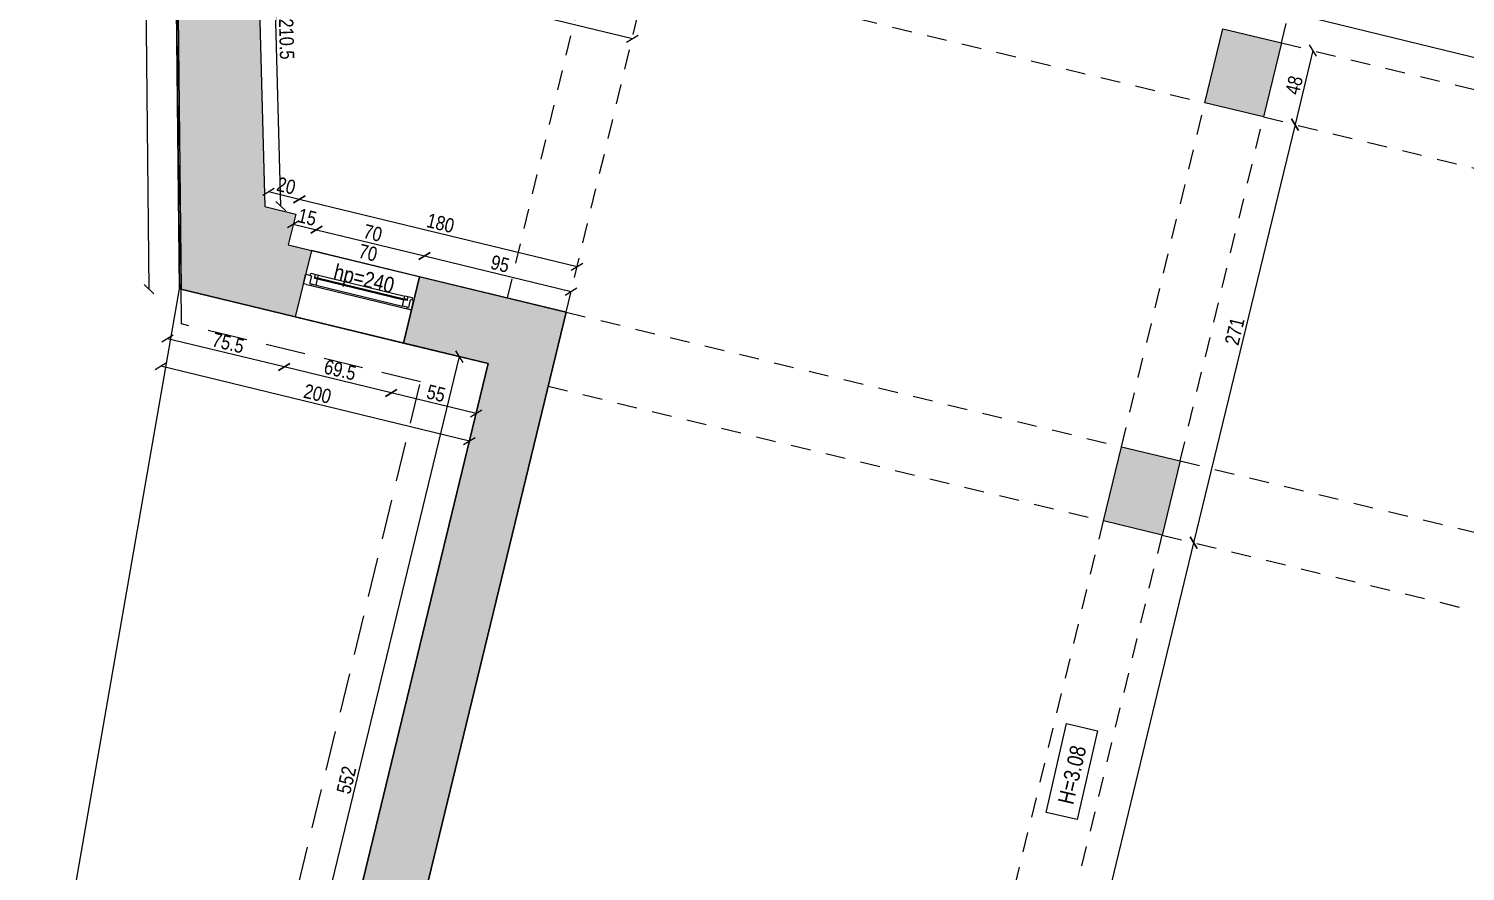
# Model space of a CAD drawing. Header units: metres. Extents: x 493 to 630, y -132 to -15.
# Drawn here: x 535.29 to 544.34, y -33.96 to -28.65 of the extents above; entities that cross this region are included whole.
import ezdxf

# ---------------------------------------------------------------- set-up
doc = ezdxf.new("R2010")
doc.units = ezdxf.units.M
doc.header["$MEASUREMENT"] = 0
doc.header["$PDMODE"] = 3
doc.linetypes.add('HIDDEN', pattern=[0.375, 0.25, -0.125])
doc.linetypes.add('HIDDEN2', pattern=[0.1875, 0.125, -0.0625])
for name, color, linetype in [('a_caramida', 2, 'Continuous'), ('a_cote_50', 9, 'Continuous'), ('a_grinzi', 253, 'HIDDEN'), ('a_pereti_hasuri', 253, 'Continuous'), ('a_scari_punctat', 40, 'HIDDEN2'), ('a_tamplarie_ferestre', 6, 'Continuous'), ('a_tamplarie_usi', 6, 'Continuous'), ('a_text', 7, 'Continuous'), ('a_vederi', 74, 'Continuous'), ('sticla', 140, 'Continuous')]:
    doc.layers.add(name, color=color, linetype=linetype)
doc.layers.add('a_suprafete', color=7, linetype='Continuous', plot=False)
doc.styles.get("Standard").update_dxf_attribs({"font": 'ARIALN.TTF'})
doc.dimstyles.new('50 cote', dxfattribs={"dimtxt": 0.09, "dimasz": 0.06, "dimexe": 0, "dimexo": 0, "dimgap": 0.018, "dimtad": 1, "dimdec": 1, "dimlfac": 100, "dimrnd": 0.5, "dimdsep": 46, "dimtxsty": 'Standard', "dimblk": 'OBLIQUE', "dimcen": 0.00045, "dimclrd": 256, "dimclrt": 4, "dimadec": 1, "dimazin": 0, "dimtfac": 1, "dimtdec": 1, "dimtix": 1, "dimtofl": 0, "dimtmove": 0, "dimatfit": 3, "dimldrblk": 'OBLIQUE', "dimfxl": 0, "dimtolj": 1, "dimtzin": 0, "dimarcsym": 0})

# ---------------------------------------------------------------- blocks, each defined once
blk = doc.blocks.new('_Oblique')
at = {"color": 0, "linetype": 'ByBlock', "lineweight": -2}
blk.add_line((-0.5, -0.5), (0.5, 0.5), dxfattribs=at)
blk = doc.blocks.new('*D649')
at = {"layer": 'a_cote_50', "lineweight": -2, "ltscale": 0.3}
blk.add_line((543.2242, -28.5474), (546.7424, -29.4), dxfattribs=at)
at = {"layer": 'Defpoints', "color": 0, "ltscale": 0.3}
for p in [(543.2178, -28.5741), (546.7424, -29.4), (546.6794, -29.6599)]:
    blk.add_point(p, dxfattribs=at)
at = {"layer": 'a_cote_50', "lineweight": -2, "ltscale": 0.3, "xscale": 0.06, "yscale": 0.06, "zscale": 0.06}
for p, rotation in [((543.2242, -28.5474), 166.3770699062306), ((546.7424, -29.4), 346.3770699062306)]:
    blk.add_blockref('_Oblique', p, dxfattribs=dict(at, rotation=rotation))
at = {"layer": 'a_cote_50', "color": 4, "ltscale": 0.3, "insert": (544.9984, -28.9115), "char_height": 0.09, "attachment_point": 5, "rotation": 346.37707}
blk.add_mtext('\\A1;362', dxfattribs=at)
blk = doc.blocks.new('*D652')
at = {"layer": 'a_cote_50', "lineweight": -2, "ltscale": 0.3}
blk.add_line((543.3759, -28.7883), (543.2628, -29.2548), dxfattribs=at)
at = {"layer": 'Defpoints', "color": 0, "ltscale": 0.3}
for p in [(543.1775, -28.7402), (543.0644, -29.2067), (543.2628, -29.2548)]:
    blk.add_point(p, dxfattribs=at)
at = {"layer": 'a_cote_50', "lineweight": -2, "ltscale": 0.3, "xscale": 0.06, "yscale": 0.06, "zscale": 0.06}
for p, rotation in [((543.3759, -28.7883), 76.37706990623069), ((543.2628, -29.2548), 256.3770699062307)]:
    blk.add_blockref('_Oblique', p, dxfattribs=dict(at, rotation=rotation))
at = {"layer": 'a_cote_50', "color": 4, "ltscale": 0.3, "insert": (543.2572, -29.0065), "char_height": 0.09, "attachment_point": 5, "rotation": 76.37707}
blk.add_mtext('\\A1;48', dxfattribs=at)
blk = doc.blocks.new('*D653')
at = {"layer": 'a_cote_50', "lineweight": -2, "ltscale": 0.3}
blk.add_line((543.2628, -29.2548), (542.6245, -31.8886), dxfattribs=at)
at = {"layer": 'Defpoints', "color": 0, "ltscale": 0.3}
for p in [(543.0644, -29.2067), (542.4261, -31.8405), (542.6245, -31.8886)]:
    blk.add_point(p, dxfattribs=at)
at = {"layer": 'a_cote_50', "lineweight": -2, "ltscale": 0.3, "xscale": 0.06, "yscale": 0.06, "zscale": 0.06}
for p, rotation in [((543.2628, -29.2548), 76.37706990623069), ((542.6245, -31.8886), 256.3770699062307)]:
    blk.add_blockref('_Oblique', p, dxfattribs=dict(at, rotation=rotation))
at = {"layer": 'a_cote_50', "color": 4, "ltscale": 0.3, "insert": (542.8823, -30.5568), "char_height": 0.09, "attachment_point": 5, "rotation": 76.37707}
blk.add_mtext('\\A1;271', dxfattribs=at)
blk = doc.blocks.new('*D661')
at = {"layer": 'a_cote_50', "lineweight": -2, "ltscale": 0.3}
blk.add_line((542.6245, -31.8886), (541.4304, -36.8159), dxfattribs=at)
at = {"layer": 'Defpoints', "color": 0, "ltscale": 0.3}
for p in [(542.6245, -31.8886), (541.4304, -36.8159), (541.4304, -36.8159)]:
    blk.add_point(p, dxfattribs=at)
at = {"layer": 'a_cote_50', "lineweight": -2, "ltscale": 0.3, "xscale": 0.06, "yscale": 0.06, "zscale": 0.06}
for p, rotation in [((542.6245, -31.8886), 76.37706990623053), ((541.4304, -36.8159), 256.3770699062305)]:
    blk.add_blockref('_Oblique', p, dxfattribs=dict(at, rotation=rotation))
at = {"layer": 'a_cote_50', "color": 4, "ltscale": 0.3, "insert": (541.9653, -34.3372), "char_height": 0.09, "attachment_point": 5, "rotation": 76.37707}
blk.add_mtext('\\A1;507', dxfattribs=at)
blk = doc.blocks.new('*D704')
at = {"layer": 'a_cote_50', "lineweight": -2, "ltscale": 0.3}
blk.add_line((538.7406, -30.15), (536.9913, -29.726), dxfattribs=at)
at = {"layer": 'Defpoints', "color": 0, "ltscale": 0.3}
for p in [(536.9913, -29.726), (536.9218, -30.0126), (538.6712, -30.4366)]:
    blk.add_point(p, dxfattribs=at)
at = {"layer": 'a_cote_50', "lineweight": -2, "ltscale": 0.3, "xscale": 0.06, "yscale": 0.06, "zscale": 0.06}
for p, rotation in [((536.9913, -29.726), 166.3770699062295), ((538.7406, -30.15), 346.3770699062295)]:
    blk.add_blockref('_Oblique', p, dxfattribs=dict(at, rotation=rotation))
at = {"layer": 'a_cote_50', "color": 4, "ltscale": 0.3, "insert": (537.881, -29.8758), "char_height": 0.09, "attachment_point": 5, "rotation": 346.37707}
blk.add_mtext('\\A1;180', dxfattribs=at)
blk = doc.blocks.new('*D705')
at = {"layer": 'a_cote_50', "lineweight": -2, "ltscale": 0.3}
blk.add_line((536.9913, -29.726), (536.7969, -29.6789), dxfattribs=at)
at = {"layer": 'Defpoints', "color": 0, "ltscale": 0.3}
for p in [(536.7969, -29.6789), (536.7745, -29.7711), (536.9218, -30.0126)]:
    blk.add_point(p, dxfattribs=at)
at = {"layer": 'a_cote_50', "lineweight": -2, "ltscale": 0.3, "xscale": 0.06, "yscale": 0.06, "zscale": 0.06}
for p, rotation in [((536.7969, -29.6789), 166.3770699062295), ((536.9913, -29.726), 346.3770699062295)]:
    blk.add_blockref('_Oblique', p, dxfattribs=dict(at, rotation=rotation))
at = {"layer": 'a_cote_50', "color": 4, "ltscale": 0.3, "insert": (536.9091, -29.6403), "char_height": 0.09, "attachment_point": 5, "rotation": 346.37707}
blk.add_mtext('\\A1;20', dxfattribs=at)
blk = doc.blocks.new('*D706')
at = {"layer": 'a_cote_50', "lineweight": -2, "ltscale": 0.3}
blk.add_line((536.9534, -29.8822), (537.0992, -29.9176), dxfattribs=at)
at = {"layer": 'Defpoints', "color": 0, "ltscale": 0.3}
for p in [(537.0992, -29.9176), (536.9218, -30.0126), (537.0676, -30.0479)]:
    blk.add_point(p, dxfattribs=at)
at = {"layer": 'a_cote_50', "lineweight": -2, "ltscale": 0.3, "xscale": 0.06, "yscale": 0.06, "zscale": 0.06}
for p, rotation in [((536.9534, -29.8822), 166.3770699062325), ((537.0992, -29.9176), 346.3770699062325)]:
    blk.add_blockref('_Oblique', p, dxfattribs=dict(at, rotation=rotation))
at = {"layer": 'a_cote_50', "color": 4, "ltscale": 0.3, "insert": (537.0414, -29.8377), "char_height": 0.09, "attachment_point": 5, "rotation": 346.37707}
blk.add_mtext('\\A1;15', dxfattribs=at)
blk = doc.blocks.new('*D707')
at = {"layer": 'a_cote_50', "lineweight": -2, "ltscale": 0.3}
blk.add_line((537.0992, -29.9176), (537.7795, -30.0824), dxfattribs=at)
at = {"layer": 'Defpoints', "color": 0, "ltscale": 0.3}
for p in [(537.0676, -30.0479), (537.7795, -30.0824), (537.7479, -30.2128)]:
    blk.add_point(p, dxfattribs=at)
at = {"layer": 'a_cote_50', "lineweight": -2, "ltscale": 0.3, "xscale": 0.06, "yscale": 0.06, "zscale": 0.06}
for p, rotation in [((537.0992, -29.9176), 166.3770699062325), ((537.7795, -30.0824), 346.3770699062325)]:
    blk.add_blockref('_Oblique', p, dxfattribs=dict(at, rotation=rotation))
at = {"layer": 'a_cote_50', "color": 4, "ltscale": 0.3, "char_height": 0.09, "attachment_point": 5, "rotation": 346.37707}
for insert in [(537.4544, -29.9378), (537.4243, -30.0621)]:
    blk.add_mtext('\\A1;70', dxfattribs=dict(at, insert=insert))
blk = doc.blocks.new('*D708')
at = {"layer": 'a_cote_50', "lineweight": -2, "ltscale": 0.3}
blk.add_line((537.7795, -30.0824), (538.7028, -30.3062), dxfattribs=at)
at = {"layer": 'Defpoints', "color": 0, "ltscale": 0.3}
for p in [(537.7479, -30.2128), (538.7028, -30.3062), (538.6712, -30.4366)]:
    blk.add_point(p, dxfattribs=at)
at = {"layer": 'a_cote_50', "lineweight": -2, "ltscale": 0.3, "xscale": 0.06, "yscale": 0.06, "zscale": 0.06}
for p, rotation in [((537.7795, -30.0824), 166.3770699062325), ((538.7028, -30.3062), 346.3770699062325)]:
    blk.add_blockref('_Oblique', p, dxfattribs=dict(at, rotation=rotation))
at = {"layer": 'a_cote_50', "color": 4, "ltscale": 0.3, "insert": (538.2562, -30.1322), "char_height": 0.09, "attachment_point": 5, "rotation": 346.37707}
blk.add_mtext('\\A1;95', dxfattribs=at)
blk = doc.blocks.new('*D709')
at = {"layer": 'a_cote_50', "lineweight": -2, "ltscale": 0.3}
blk.add_line((536.8752, -29.7684), (536.8188, -27.666), dxfattribs=at)
at = {"layer": 'Defpoints', "color": 0, "ltscale": 0.3}
for p in [(536.7181, -27.6687), (536.8188, -27.666), (536.7745, -29.7711)]:
    blk.add_point(p, dxfattribs=at)
at = {"layer": 'a_cote_50', "lineweight": -2, "ltscale": 0.3, "xscale": 0.06, "yscale": 0.06, "zscale": 0.06}
for p, rotation in [((536.8188, -27.666), 91.53661608823516), ((536.8752, -29.7684), 271.5366160882351)]:
    blk.add_blockref('_Oblique', p, dxfattribs=dict(at, rotation=rotation))
at = {"layer": 'a_cote_50', "color": 4, "ltscale": 0.3, "insert": (536.9109, -28.7155), "char_height": 0.09, "attachment_point": 5, "rotation": 271.53662}
blk.add_mtext('\\A1;210.5', dxfattribs=at)
blk = doc.blocks.new('*D713')
at = {"layer": 'a_cote_50', "lineweight": -2, "ltscale": 0.3}
blk.add_line((536.6108, -28.1118), (539.089, -28.7124), dxfattribs=at)
at = {"layer": 'Defpoints', "color": 0, "ltscale": 0.3}
for p in [(536.7181, -27.6687), (539.1964, -28.2693), (539.089, -28.7124)]:
    blk.add_point(p, dxfattribs=at)
at = {"layer": 'a_cote_50', "lineweight": -2, "ltscale": 0.3, "xscale": 0.06, "yscale": 0.06, "zscale": 0.06}
for p, rotation in [((536.6108, -28.1118), 166.3770699062292), ((539.089, -28.7124), 346.3770699062292)]:
    blk.add_blockref('_Oblique', p, dxfattribs=dict(at, rotation=rotation))
at = {"layer": 'a_cote_50', "color": 4, "ltscale": 0.3, "insert": (537.865, -28.3499), "char_height": 0.09, "attachment_point": 5, "rotation": 346.37707}
blk.add_mtext('\\A1;255', dxfattribs=at)
blk = doc.blocks.new('tampalrie subsol')
at = {"layer": 'a_tamplarie_usi', "ltscale": 0.3}
for p, q in [((537.0169, -30.2569), (537.0311, -30.1986)), ((537.0505, -30.2033), (537.0311, -30.1986)), ((537.0505, -30.2033), (537.07, -30.208)), ((537.0582, -30.2566), (537.07, -30.208)), ((537.0602, -30.2056), (537.0638, -30.1911)), ((537.0638, -30.1911), (537.1124, -30.2028)), ((537.087, -30.2224), (537.0929, -30.1981)), ((537.0887, -30.2156), (537.1081, -30.2203)), ((537.1081, -30.2203), (537.1124, -30.2028)), ((537.0364, -30.2616), (537.0169, -30.2569)), ((537.0364, -30.2616), (537.0655, -30.2687)), ((537.0582, -30.2566), (537.0971, -30.266)), ((537.0655, -30.2687), (537.0679, -30.259)), ((537.087, -30.2224), (537.1065, -30.2271)), ((537.0971, -30.266), (537.1065, -30.2271)), ((537.6413, -30.3979), (537.6507, -30.359)), ((537.6802, -30.4073), (537.6413, -30.3979)), ((537.6802, -30.4073), (537.6413, -30.3979)), ((537.6702, -30.3637), (537.6507, -30.359)), ((537.6524, -30.3522), (537.6566, -30.3347)), ((537.6718, -30.3569), (537.6524, -30.3522)), ((537.7052, -30.3465), (537.6566, -30.3347)), ((537.6702, -30.3637), (537.676, -30.3395)), ((537.6802, -30.4073), (537.692, -30.3587)), ((537.6802, -30.4073), (537.692, -30.3587)), ((537.7114, -30.3635), (537.692, -30.3587)), ((537.6973, -30.4218), (537.7114, -30.3635)), ((537.7017, -30.3611), (537.7052, -30.3465)), ((537.6681, -30.4147), (537.6705, -30.405)), ((537.6973, -30.4218), (537.6681, -30.4147))]:
    blk.add_line(p, q, dxfattribs=at)
at = {"layer": 'a_vederi', "ltscale": 0.3}
for p, q in [((537.1124, -30.2028), (537.6566, -30.3347)), ((537.0655, -30.2687), (537.6973, -30.4218)), ((537.0971, -30.266), (537.6413, -30.3979))]:
    blk.add_line(p, q, dxfattribs=at)
at = {"layer": 'sticla'}
for p, q in [((537.1081, -30.2203), (537.6524, -30.3522)), ((537.1065, -30.2271), (537.6507, -30.359))]:
    blk.add_line(p, q, dxfattribs=at)
blk = doc.blocks.new('*D1187')
at = {"layer": 'a_cote_50', "lineweight": -2, "ltscale": 0.3}
blk.add_line((-20.3668, -10.3609), (-19.0667, -4.9962), dxfattribs=at)
at = {"layer": 'Defpoints', "color": 0, "ltscale": 0.3}
for p in [(-19.0667, -4.9962), (-18.8859, -5.04), (-20.1861, -10.4047)]:
    blk.add_point(p, dxfattribs=at)
at = {"layer": 'a_cote_50', "lineweight": -2, "ltscale": 0.3, "xscale": 0.06, "yscale": 0.06, "zscale": 0.06}
for p, rotation in [((-19.0667, -4.9962), 76.37706990623288), ((-20.3668, -10.3609), 256.3770699062329)]:
    blk.add_blockref('_Oblique', p, dxfattribs=dict(at, rotation=rotation))
at = {"layer": 'a_cote_50', "color": 4, "ltscale": 0.3, "insert": (-19.7789, -7.6635), "char_height": 0.09, "attachment_point": 5, "rotation": 76.37707}
blk.add_mtext('\\A1;552', dxfattribs=at)
blk = doc.blocks.new('*D1188')
at = {"layer": 'a_cote_50', "lineweight": -2, "ltscale": 0.3}
blk.add_line((-18.9621, -5.3544), (-19.4967, -5.2249), dxfattribs=at)
at = {"layer": 'Defpoints', "color": 0, "ltscale": 0.3}
for p in [(-19.4205, -4.9105), (-18.8859, -5.04), (-19.4967, -5.2249)]:
    blk.add_point(p, dxfattribs=at)
at = {"layer": 'a_cote_50', "lineweight": -2, "ltscale": 0.3, "xscale": 0.06, "yscale": 0.06, "zscale": 0.06}
for p, rotation in [((-19.4967, -5.2249), 166.3770699062245), ((-18.9621, -5.3544), 346.3770699062245)]:
    blk.add_blockref('_Oblique', p, dxfattribs=dict(at, rotation=rotation))
at = {"layer": 'a_cote_50', "color": 4, "ltscale": 0.3, "insert": (-19.2144, -5.2277), "char_height": 0.09, "attachment_point": 5, "rotation": 346.37707}
blk.add_mtext('\\A1;55', dxfattribs=at)
blk = doc.blocks.new('*D1189')
at = {"layer": 'a_cote_50', "lineweight": -2, "ltscale": 0.3}
blk.add_line((-19.4967, -5.2249), (-20.1711, -5.0615), dxfattribs=at)
at = {"layer": 'Defpoints', "color": 0, "ltscale": 0.3}
for p in [(-20.0949, -4.747), (-19.4205, -4.9105), (-20.1711, -5.0615)]:
    blk.add_point(p, dxfattribs=at)
at = {"layer": 'a_cote_50', "lineweight": -2, "ltscale": 0.3, "xscale": 0.06, "yscale": 0.06, "zscale": 0.06}
for p, rotation in [((-20.1711, -5.0615), 166.3770699062228), ((-19.4967, -5.2249), 346.3770699062228)]:
    blk.add_blockref('_Oblique', p, dxfattribs=dict(at, rotation=rotation))
at = {"layer": 'a_cote_50', "color": 4, "ltscale": 0.3, "insert": (-19.8188, -5.081), "char_height": 0.09, "attachment_point": 5, "rotation": 346.37707}
blk.add_mtext('\\A1;69.5', dxfattribs=at)
blk = doc.blocks.new('*D1190')
at = {"layer": 'a_cote_50', "lineweight": -2, "ltscale": 0.3}
blk.add_line((-20.1711, -5.0615), (-20.9059, -4.8834), dxfattribs=at)
at = {"layer": 'Defpoints', "color": 0, "ltscale": 0.3}
for p in [(-20.8297, -4.569), (-20.0949, -4.747), (-20.9059, -4.8834)]:
    blk.add_point(p, dxfattribs=at)
at = {"layer": 'a_cote_50', "lineweight": -2, "ltscale": 0.3, "xscale": 0.06, "yscale": 0.06, "zscale": 0.06}
for p, rotation in [((-20.9059, -4.8834), 166.3770699062228), ((-20.1711, -5.0615), 346.3770699062228)]:
    blk.add_blockref('_Oblique', p, dxfattribs=dict(at, rotation=rotation))
at = {"layer": 'a_cote_50', "color": 4, "ltscale": 0.3, "insert": (-20.5235, -4.9104), "char_height": 0.09, "attachment_point": 5, "rotation": 346.37707}
blk.add_mtext('\\A1;75.5', dxfattribs=at)
blk = doc.blocks.new('*D1191')
at = {"layer": 'a_cote_50', "lineweight": -2, "ltscale": 0.3}
blk.add_line((-19.0043, -5.5283), (-20.948, -5.0573), dxfattribs=at)
at = {"layer": 'Defpoints', "color": 0, "ltscale": 0.3}
for p in [(-20.8297, -4.569), (-20.948, -5.0573), (-18.8859, -5.04)]:
    blk.add_point(p, dxfattribs=at)
at = {"layer": 'a_cote_50', "lineweight": -2, "ltscale": 0.3, "xscale": 0.06, "yscale": 0.06, "zscale": 0.06}
for p, rotation in [((-20.948, -5.0573), 166.3770699062305), ((-19.0043, -5.5283), 346.3770699062305)]:
    blk.add_blockref('_Oblique', p, dxfattribs=dict(at, rotation=rotation))
at = {"layer": 'a_cote_50', "color": 4, "ltscale": 0.3, "insert": (-19.9611, -5.2307), "char_height": 0.09, "attachment_point": 5, "rotation": 346.37707}
blk.add_mtext('\\A1;200', dxfattribs=at)
blk = doc.blocks.new('*D703')
at = {"layer": 'a_cote_50', "lineweight": -2, "ltscale": 0.3}
blk.add_line((-21.1182, 4.2584), (-21.0227, -4.5711), dxfattribs=at)
at = {"layer": 'Defpoints', "color": 0, "ltscale": 0.3}
for p in [(-20.9252, 4.2605), (-21.0227, -4.5711), (-20.8297, -4.569)]:
    blk.add_point(p, dxfattribs=at)
at = {"layer": 'a_cote_50', "lineweight": -2, "ltscale": 0.3, "xscale": 0.06, "yscale": 0.06, "zscale": 0.06}
for p, rotation in [((-21.1182, 4.2584), 90.61989659895183), ((-21.0227, -4.5711), 270.6198965989518)]:
    blk.add_blockref('_Oblique', p, dxfattribs=dict(at, rotation=rotation))
at = {"layer": 'a_cote_50', "color": 4, "ltscale": 0.3, "insert": (-21.0065, -0.1556), "char_height": 0.09, "attachment_point": 5, "rotation": 270.6199}
blk.add_mtext('\\A1;883', dxfattribs=at)
blk = doc.blocks.new('COTE EXY')
at = {"layer": 'a_cote_50', "ltscale": 0.3}
for p1, p2, distance, picture, middle in [((-20.9252, 4.2605), (-20.8297, -4.569), -0.193, '*D703', (-21.0065, -0.1556)), ((-18.8859, -5.04), (-20.8297, -4.569), 0.5024, '*D1191', (-19.9611, -5.2307)), ((-20.1861, -10.4047), (-18.8859, -5.04), 0.186, '*D1187', (-19.7789, -7.6635)), ((-18.8859, -5.04), (-19.4205, -4.9105), 0.3235, '*D1188', (-19.2144, -5.2277))]:
    dim = blk.add_aligned_dim(p1=p1, p2=p2, distance=distance, dimstyle='50 cote', dxfattribs=at)
    dim.commit()
    dim.dimension.update_dxf_attribs({"geometry": picture, "text_midpoint": middle})
for base, p1, p2, picture, middle in [((-20.9059, -4.8834), (-20.0949, -4.747), (-20.8297, -4.569), '*D1190', (-20.5235, -4.9104)), ((-20.1711, -5.0615), (-19.4205, -4.9105), (-20.0949, -4.747), '*D1189', (-19.8188, -5.081))]:
    dim = blk.add_linear_dim(base=base, p1=p1, p2=p2, angle=346.37707, dimstyle='50 cote', override={"dimtmove": 1}, dxfattribs=at)
    dim.commit()
    dim.dimension.update_dxf_attribs({"geometry": picture, "text_midpoint": middle})

msp = doc.modelspace()

# ---------------------------------------------------------------- hatches: boundary and pattern name
at = {"layer": 'a_pereti_hasuri', "ltscale": 0.3}
h = msp.add_hatch(dxfattribs=at)
h.set_pattern_fill('ANSI33', color=256, scale=0.25, style=0)
h.set_pattern_definition([(45, (-4877.47588, 8292.44909), (-0.04419417382, 0.04419417382), []), (45, (-4877.43168, 8292.44909), (-0.04419417382, 0.04419417382), [0.03125, -0.015625])])
h.paths.add_polyline_path([(537.5276, -22.1954), (537.6191, -21.8177), (538.3577, -21.9967), (538.2662, -22.3744)], flags=17)
h.paths.add_polyline_path([(536.8805, -21.6387), (536.789, -22.0164), (536.5651, -21.9621), (536.6423, -24.8413), (538.4399, -25.2769), (538.381, -25.5199), (536.6492, -25.1002), (536.7126, -27.4616), (537.8537, -27.7381), (537.8066, -27.9325), (536.7181, -27.6687), (536.7745, -29.7711), (536.9689, -29.8182), (536.9218, -30.0126), (537.0676, -30.0479), (536.9663, -30.4658), (536.2374, -30.2892), (536.1419, -21.4597)])
h.paths.add_polyline_path([(537.6466, -30.6307), (538.1811, -30.7603), (536.881, -36.125), (537.8043, -36.3487), (537.8985, -35.96), (537.364, -35.8304), (538.6712, -30.4366), (537.7479, -30.2128)])
h.paths.add_polyline_path([(538.8345, -36.5984), (538.9287, -36.2096), (539.2397, -36.285), (539.1455, -36.6737)])
h.paths.add_polyline_path([(540.2757, -36.5361), (540.1815, -36.9248), (541.717, -37.297), (541.8112, -36.9082), (541.232, -36.7678), (540.8627, -36.6783)])
h.paths.add_polyline_path([(542.8414, -37.1579), (543.1524, -37.2333), (543.0582, -37.622), (542.7472, -37.5466)])
h.paths.add_polyline_path([(546.6541, -38.4935), (546.9651, -38.5688), (547.0593, -38.1801), (546.7483, -38.1047)])
h.paths.add_polyline_path([(546.0574, -32.2266), (546.4267, -32.3161), (546.4196, -32.3453), (546.8812, -32.4571), (546.8318, -32.6612), (546.3701, -32.5494), (546.3136, -32.7826), (546.129, -32.7379), (544.9348, -37.6652), (545.7181, -37.8551), (545.6239, -38.2438), (544.0884, -37.8717), (544.1826, -37.4829), (544.7502, -37.6205), (545.9443, -32.6931)])
h = msp.add_hatch(dxfattribs=at)
h.set_pattern_fill('ANSI33', color=256, scale=0.25, style=0)
h.set_pattern_definition([(45, (-4876.954644, 8292.469365), (-0.04419417382, 0.04419417382), []), (45, (-4876.91045, 8292.469365), (-0.04419417382, 0.04419417382), [0.03125, -0.015625])])
h.paths.add_polyline_path([(542.0568, -31.751), (542.1699, -31.2845), (542.5392, -31.374), (542.4261, -31.8405)])
h.paths.add_polyline_path([(542.6951, -29.1172), (542.8082, -28.6507), (543.1775, -28.7402), (543.0644, -29.2067)])
h.paths.add_polyline_path([(546.5826, -30.0593), (546.6956, -29.5928), (547.065, -29.6823), (546.9519, -30.1488)])

# ---------------------------------------------------------------- linework, layer by layer
at = {"layer": 'a_caramida', "ltscale": 0.3}
msp.add_lwpolyline([(568.5645, -28.8028), (539.9527, -21.8688), (539.835, -22.3547), (536.1417, -21.4451), (536.2374, -30.2892), (538.1811, -30.7603), (536.881, -36.125), (548.6367, -38.9739)], dxfattribs=at)
for points in [[(536.8805, -21.6387), (536.8805, -21.6387), (536.789, -22.0164), (536.5651, -21.9621), (536.6423, -24.8413), (538.4399, -25.2769), (538.381, -25.5199), (536.6492, -25.1002), (536.7126, -27.4616), (537.8537, -27.7381), (537.8066, -27.9325), (536.7181, -27.6687), (536.7745, -29.7711), (536.9689, -29.8182), (536.9218, -30.0126), (537.0676, -30.0479), (537.0676, -30.0479), (536.9663, -30.4658), (536.2374, -30.2892), (536.1419, -21.4597)], [(542.6951, -29.1172), (542.8082, -28.6507), (543.1775, -28.7402), (543.0644, -29.2067)], [(537.6466, -30.6307), (538.1811, -30.7603), (536.881, -36.125), (537.8043, -36.3487), (537.8985, -35.96), (537.364, -35.8304), (538.6712, -30.4366), (537.7479, -30.2128), (537.7479, -30.2128)], [(542.0568, -31.751), (542.1699, -31.2845), (542.5392, -31.374), (542.4261, -31.8405)]]:
    msp.add_lwpolyline(points, close=True, dxfattribs=at)
at = {"layer": 'a_cote_50', "ltscale": 0.3}
for points in [[(557.296, -51.3164), (557.2625, -41.0914), (552.7221, -39.991), (552.1442, -42.3758), (548.0526, -41.3842), (548.6367, -38.9739), (536.881, -36.125), (538.1811, -30.7603), (536.2374, -30.2892), (536.1417, -21.4451), (539.835, -22.3547), (539.9527, -21.8688), (568.5645, -28.8028), (567.4818, -40.5631), (570.7455, -40.2911), (570.7455, -40.6911), (570.9553, -40.6911), (570.9553, -47.6311), (570.6253, -47.6311), (570.6253, -59.2511)], [(568.7453, -89.1211), (570.9453, -89.1211), (570.9453, -40.2745), (567.4818, -40.5631), (568.5645, -28.8028), (539.9527, -21.8688), (539.835, -22.3547), (536.1514, -21.462), (536.2469, -30.2915), (538.1811, -30.7603), (536.881, -36.125), (548.6367, -38.9739), (557.2625, -41.0914), (557.2618, -51.3164), (560.1356, -51.3166), (560.1356, -58.222), (560.1356, -71.7996), (557.2551, -71.7996), (557.3251, -78.5696), (553.7851, -78.5696), (553.7851, -89.1211), (570.9453, -89.1211)]]:
    msp.add_lwpolyline(points, dxfattribs=at)
at = {"layer": 'a_grinzi', "ltscale": 0.5}
for points in [[(543.1775, -28.7402), (544.4611, -23.4435)], [(538.3019, -30.3471), (538.8271, -28.1798)], [(538.6712, -30.4366), (539.1964, -28.2693)], [(539.1964, -28.2693), (542.6951, -29.1172)], [(543.1775, -28.7402), (546.6956, -29.5928)], [(542.1699, -31.2845), (542.6951, -29.1172)], [(542.5392, -31.374), (543.0644, -29.2067)], [(543.0644, -29.2067), (546.5826, -30.0593)], [(538.6712, -30.4366), (542.1699, -31.2845)], [(538.5581, -30.9031), (542.0568, -31.751)], [(542.5392, -31.374), (546.0574, -32.2266)], [(540.8627, -36.6783), (542.0568, -31.751)], [(541.232, -36.7678), (542.4261, -31.8405)], [(542.4261, -31.8405), (545.9443, -32.6931)]]:
    msp.add_lwpolyline(points, dxfattribs=at)
at = {"layer": 'a_scari_punctat', "ltscale": 2}
msp.add_lwpolyline([(556.4463, -52.0265), (556.4099, -41.0734), (536.4549, -36.2373), (537.7544, -30.8753), (536.2493, -30.5106), (536.1456, -20.9233), (539.5781, -21.7688), (539.6955, -21.2841), (568.9594, -28.3762), (567.976, -39.045), (571.6331, -38.7496), (571.6331, -39.2176), (571.9632, -39.2176), (571.9695, -48.4811)], dxfattribs=at)
at = {"layer": 'a_suprafete', "ltscale": 0.3}
msp.add_lwpolyline([(551.9154, -25.2501), (540.5109, -22.4862), (539.2273, -27.7829), (539.3095, -27.8028), (539.1964, -28.2693), (536.7181, -27.6687), (536.7745, -29.7711), (536.9689, -29.8182), (536.9218, -30.0126), (538.6712, -30.4366), (537.364, -35.8304), (544.7502, -37.6205)], dxfattribs=at)
at = {"layer": 'a_text'}
msp.add_lwpolyline([(541.6946, -33.5876), (541.8237, -33.0282), (542.0198, -33.0735), (541.8907, -33.6328)], close=True, dxfattribs=at)
at = {"layer": 'a_vederi', "ltscale": 0.3}
msp.add_lwpolyline([(536.9663, -30.4658), (537.6466, -30.6307), (537.7479, -30.2128), (537.0676, -30.0479)], close=True, dxfattribs=at)
msp.add_lwpolyline([(535.2872, -35.7387), (536.2374, -30.2892)], dxfattribs=at)

# ---------------------------------------------------------------- block references
at = {"layer": 'a_cote_50'}
msp.add_blockref('COTE EXY', (557.0671, -25.7202), dxfattribs=at)
at = {"layer": 'a_tamplarie_ferestre'}
msp.add_blockref('tampalrie subsol', (0, 0), dxfattribs=at)

# ---------------------------------------------------------------- texts
at = {"layer": 'a_text', "char_height": 0.1, "width": 1.87247, "attachment_point": 7}
for s, insert, rotation in [('hp=240', (537.1932, -30.2575), 346.37707), ('\\A1;H=3.08', (541.8667, -33.5444), 76.99768)]:
    msp.add_mtext(s, dxfattribs=dict(at, insert=insert, rotation=rotation))

# ---------------------------------------------------------------- dimensions: what is measured, and where the dimension line sits
at = {"layer": 'a_cote_50', "ltscale": 0.3}
for p1, p2, distance, picture, middle in [((536.7181, -27.6687), (539.1964, -28.2693), -0.4559, '*D713', (537.865, -28.3499)), ((536.7745, -29.7711), (536.7181, -27.6687), -0.1007, '*D709', (536.9109, -28.7155)), ((536.9218, -30.0126), (537.0676, -30.0479), 0.1342, '*D706', (537.0414, -29.8377)), ((538.6712, -30.4366), (536.9218, -30.0126), -0.2949, '*D704', (537.881, -29.8758)), ((542.6245, -31.8886), (541.4304, -36.8159), 0, '*D661', (541.9653, -34.3372))]:
    dim = msp.add_aligned_dim(p1=p1, p2=p2, distance=distance, dimstyle='50 cote', dxfattribs=at)
    dim.commit()
    dim.dimension.update_dxf_attribs({"geometry": picture, "text_midpoint": middle})
for base, p1, p2, angle, picture, middle in [((546.7424, -29.4), (543.2178, -28.5741), (546.6794, -29.6599), 346.37707, '*D649', (544.9984, -28.9115)), ((543.2628, -29.2548), (543.1775, -28.7402), (543.0644, -29.2067), 76.37707, '*D652', (543.2572, -29.0065)), ((542.6245, -31.8886), (543.0644, -29.2067), (542.4261, -31.8405), 76.37707, '*D653', (542.8823, -30.5568)), ((536.7969, -29.6789), (536.9218, -30.0126), (536.7745, -29.7711), 346.37707, '*D705', (536.9091, -29.6403)), ((538.7028, -30.3062), (537.7479, -30.2128), (538.6712, -30.4366), 166.37707, '*D708', (538.2562, -30.1322))]:
    dim = msp.add_linear_dim(base=base, p1=p1, p2=p2, angle=angle, dimstyle='50 cote', override={"dimtmove": 1}, dxfattribs=at)
    dim.commit()
    dim.dimension.update_dxf_attribs({"geometry": picture, "text_midpoint": middle})
dim = msp.add_linear_dim(base=(537.7795, -30.0824), p1=(537.0676, -30.0479), p2=(537.7479, -30.2128), angle=166.37707, text='<>\\X70', dimstyle='50 cote', override={"dimtmove": 1}, dxfattribs=at)
dim.commit()
dim.dimension.update_dxf_attribs({"geometry": '*D707', "text_midpoint": (537.4393, -30)})

doc.saveas('drawing.dxf')
